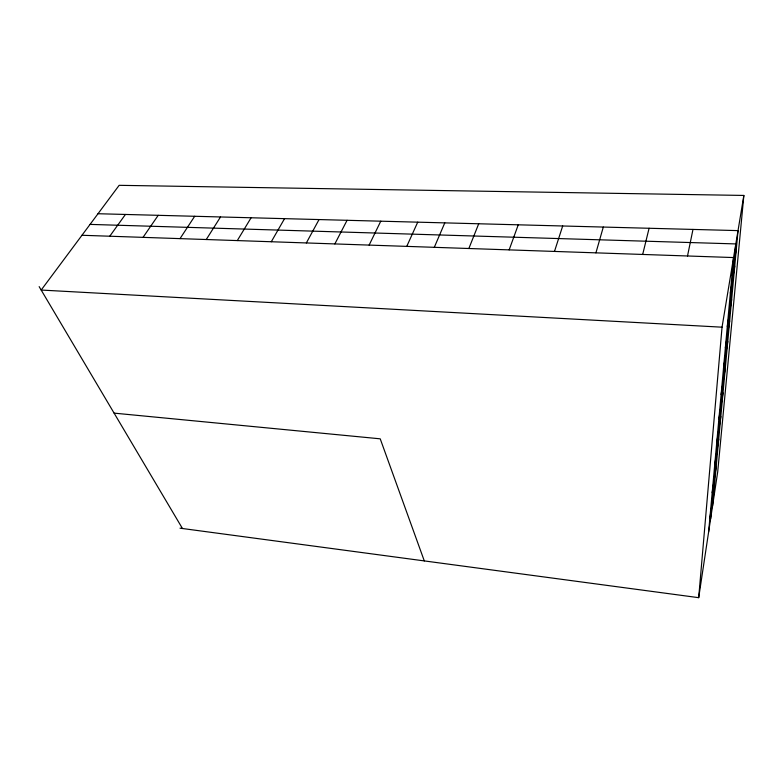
<?xml version="1.0" encoding="UTF-8"?>
<svg xmlns="http://www.w3.org/2000/svg" width="783" height="783" viewBox="0 0 783 783"><rect width="100%" height="100%" fill="white"/><g stroke="black" fill="none" stroke-linecap="round" stroke-linejoin="round"><path stroke-width="1.17" d="M180.021 528.182L698.69 597.674L722.043 327.186L743.85 195.437L119.153 185.326L41.186 290.053L722.043 327.186M708.615 532L733.563 257.558L81.97 235.272M710.592 518.923L735.824 243.924L90.065 224.398M712.54 506.082L738.026 230.613L98.012 213.73M743.85 195.437L717.708 471.846L698.69 597.674M709.848 518.522L713.793 492.487M714.664 465.533L718.735 439.097M712.187 492.752L716.2 466.511M716.699 443.09L720.82 416.517M721.114 394.573L725.332 367.775M718.833 419.619L723.012 392.919M723.502 368.304L727.779 341.417M725.361 347.818L729.678 320.893M727.299 326.56L731.645 299.595M731.929 275.587L736.363 248.612M730.343 293.077L734.748 266.093M687.513 255.992L692.984 229.419M642.677 254.455L649.087 228.264M595.922 252.85L603.302 227.06M554.481 251.441L562.683 225.984M509.156 249.885L518.248 224.809M468.86 248.505L478.707 223.772M434.301 247.33L444.783 222.871M406.749 246.381L417.721 222.166M369.126 245.099L380.763 221.188M334.85 243.924L347.075 220.297M306.349 242.945L319.043 219.563M271.29 241.751L284.542 218.653M237.298 240.587L251.098 217.772M206.262 239.529L220.522 216.96M180.021 238.629L194.683 216.284M143.025 237.366L158.215 215.315M109.767 236.221L125.427 214.454M114.103 413.13L380.225 438.823L424.298 560.912M39.15 286.627L182.459 528.505"/></g></svg>
